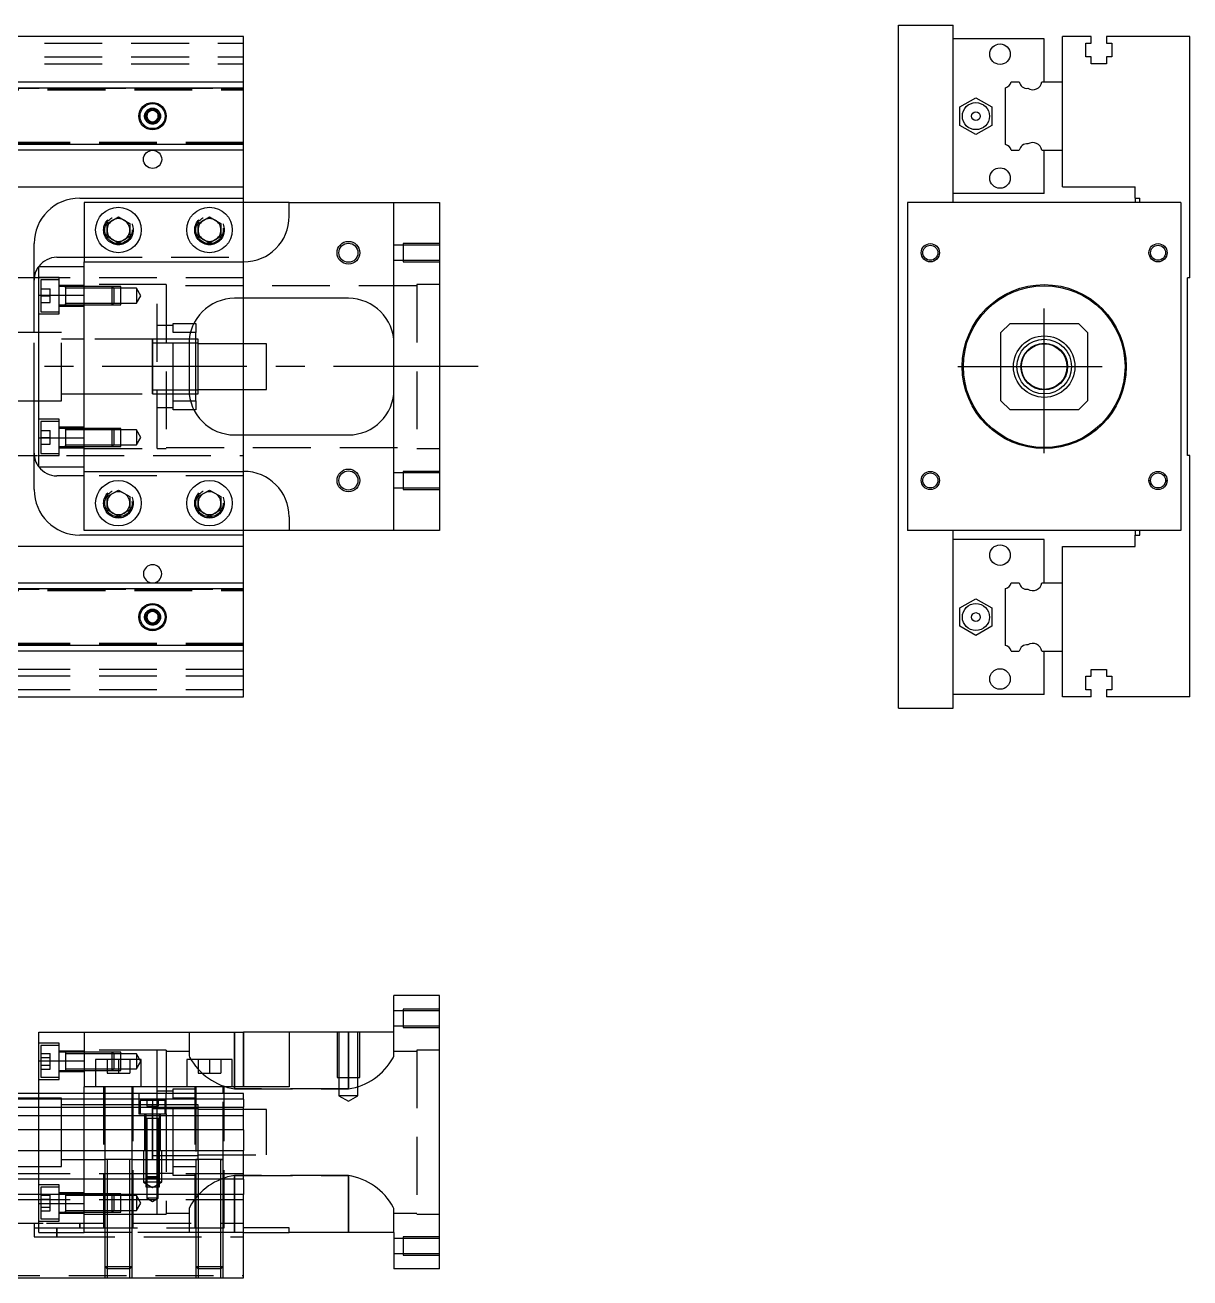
# Model space of a CAD drawing. Extents: x -10 to 728, y -253 to 77.
# Drawn here: x 472 to 727.8, y -200.1 to 75 of the extents above; entities that cross this region are included whole.
import ezdxf

# ---------------------------------------------------------------- set-up
doc = ezdxf.new("R2010")
doc.units = 0
doc.linetypes.add('CENTER', pattern=[50.8, 31.75, -6.35, 6.35, -6.35])
doc.linetypes.add('DASHED', pattern=[19.05, 12.7, -6.35])
doc.layers.get('0').update_dxf_attribs({"linetype": 'CONTINUOUS'})
doc.layers.add('CENTER', color=1, linetype='CENTER')

msp = doc.modelspace()

# ---------------------------------------------------------------- linework, layer by layer
at = {"color": 7, "linetype": 'CONTINUOUS'}
for p, q in [((663.78, -75), (663.78, 75)), ((663.78, 75), (675.78, 75)), ((675.78, 36), (675.78, 75)), ((520, 72.5), (310, 72.5)), ((520, 62.5), (520, 72.5)), ((695.78, 72), (675.78, 72)), ((695.78, 62.5), (695.78, 72)), ((695.78, 62.5), (695.78, 72)), ((706.08, 72.5), (699.78, 72.5)), ((699.78, 62.5), (699.78, 72.5)), ((706.08, 71), (706.08, 72.5)), ((709.48, 72.5), (709.48, 71)), ((727.78, 72.5), (709.48, 72.5)), ((727.78, 19.5), (727.78, 72.5)), ((704.93, 71), (706.08, 71)), ((704.93, 68), (704.93, 71)), ((709.48, 71), (710.63, 71)), ((710.63, 71), (710.63, 68)), ((706.08, 68), (704.93, 68)), ((706.08, 66.5), (706.08, 68)), ((709.48, 66.5), (706.08, 66.5)), ((709.48, 68), (709.48, 66.5)), ((710.63, 68), (709.48, 68)), ((310, 62.5), (520, 62.5)), ((310, 61.247728), (520, 61.247728)), ((520, 61.247728), (520, 62.5)), ((520, 48.752272), (520, 61.247728)), ((687.28, 48.752272), (687.28, 61.247728)), ((688.532272, 62.5), (690.30668, 62.5)), ((695.257372, 62.5), (699.78, 62.5)), ((699.78, 47.5), (699.78, 62.5)), ((699.78, 47.5), (699.78, 62.5)), ((677.279999, 57.020726), (680.78, 59.041452)), ((680.78, 59.041452), (684.279999, 57.020726)), ((498.75, 55.721688), (500, 56.443376)), ((498.75, 54.278312), (498.75, 55.721688)), ((500, 56.443376), (501.25, 55.721688)), ((501.25, 55.721688), (501.25, 54.278312)), ((677.28, 52.979274), (677.279999, 57.020726)), ((684.279999, 57.020726), (684.279999, 52.979274)), ((500, 53.556624), (498.75, 54.278312)), ((501.25, 54.278312), (500, 53.556624)), ((680.78, 50.958548), (677.28, 52.979274)), ((684.279999, 52.979274), (680.78, 50.958548)), ((520, 48.752272), (310, 48.752272)), ((520, 47.5), (310, 47.5)), ((520, 47.5), (520, 48.752272)), ((520, 39.5), (520, 47.5)), ((688.532272, 47.5), (690.30668, 47.5)), ((695.257372, 47.5), (699.78, 47.5)), ((695.78, 38), (695.78, 47.5)), ((695.78, 38), (695.78, 47.5)), ((699.78, 39.5), (699.78, 47.5)), ((446.708204, 39.5), (520, 39.5)), ((520, 37), (520, 39.5)), ((699.78, 39.5), (715.78, 39.5)), ((715.78, 37), (715.78, 39.5)), ((484, 37), (520, 37)), ((485, 36), (485, 23)), ((530, 36), (485, 36)), ((520, 36), (520, 37)), ((530, 33), (530, 36)), ((530, 36), (553, 36)), ((553, -36), (553, 36)), ((553, 36), (563, 36)), ((563, 36), (563, -36)), ((665.78, 36), (665.78, -36)), ((725.78, 36), (665.78, 36)), ((695.78, 38), (675.78, 38)), ((715.78, 37), (716.78, 37)), ((715.78, 37), (715.78, 36)), ((716.78, 36), (716.78, 37)), ((725.78, 36), (725.78, -36)), ((490, 31.443376), (492.5, 32.886752)), ((490, 28.556624), (490, 31.443376)), ((492.5, 32.886752), (495, 31.443376)), ((495, 31.443376), (495, 28.556624)), ((510, 31.443376), (512.5, 32.886752)), ((510, 28.556624), (510, 31.443376)), ((512.5, 32.886752), (515, 31.443376)), ((515, 31.443376), (515, 28.556624)), ((492.5, 27.113248), (490, 28.556624)), ((495, 28.556624), (492.5, 27.113248)), ((512.5, 27.113248), (510, 28.556624)), ((515, 28.556624), (512.5, 27.113248)), ((474, 7.5), (474, 27)), ((479, 24), (485, 24)), ((485, 15.652476), (485, 23)), ((485, 23), (520, 23)), ((475, 22), (485, 22)), ((475, 15.652476), (475, 22)), ((727.78, 19.5), (727.28, 19.5)), ((727.28, -19.5), (727.28, 19.5)), ((475, 15.652476), (485, 15.652476)), ((475, -15.652476), (475, 15.652476)), ((485, -15.652476), (485, 15.652476)), ((485, -15.652476), (485, 15.652476)), ((543, 15), (518, 15)), ((520, 5), (520, 15)), ((509.069714, 9.5), (509.5, 9.5)), ((509.5, 9.5), (509.5, 7.5)), ((688.28, 9.5), (686.28, 7.5)), ((688.28, 9.5), (703.28, 9.5)), ((705.28, 7.5), (703.28, 9.5)), ((475, 7.5), (470, 7.5)), ((509.5, 7.5), (508.317542, 7.5)), ((509.5, -7.5), (509.5, 7.5)), ((510, 6), (509.5, 6)), ((510, -6), (510, 6)), ((686.28, -7.5), (686.28, 7.5)), ((705.28, 7.5), (705.28, -7.5)), ((508, 5), (508, -5)), ((509.5, 5.125), (508.000782, 5.125)), ((510, 5.125), (509.5, 5.125)), ((525, 5), (510, 5)), ((525, -5), (525, 5)), ((508.000782, -5.125), (509.5, -5.125)), ((509.5, -5.125), (510, -5.125)), ((510, -5), (525, -5)), ((520, -15), (520, -5)), ((470, -7.5), (475, -7.5)), ((474, -27), (474, -7.5)), ((508.317542, -7.5), (509.5, -7.5)), ((509.5, -6), (510, -6)), ((509.5, -7.5), (509.5, -9.5)), ((686.28, -7.5), (688.28, -9.5)), ((703.28, -9.5), (705.28, -7.5)), ((509.5, -9.5), (509.069714, -9.5)), ((703.28, -9.5), (688.28, -9.5)), ((475, -15.652476), (485, -15.652476)), ((475, -22), (475, -15.652476)), ((485, -23), (485, -15.652476)), ((518, -15), (543, -15)), ((475, -22), (485, -22)), ((727.78, -19.5), (727.28, -19.5)), ((727.78, -72.5), (727.78, -19.5)), ((485, -24), (479, -24)), ((485, -23), (520, -23)), ((485, -36), (485, -23)), ((490, -28.556624), (492.5, -27.113248)), ((492.5, -27.113248), (495, -28.556624)), ((510, -28.556624), (512.5, -27.113248)), ((512.5, -27.113248), (515, -28.556624)), ((718.78, -25), (719.13, -25)), ((722.43, -25), (722.78, -25)), ((490, -31.443376), (490, -28.556624)), ((495, -28.556624), (495, -31.443376)), ((510, -31.443376), (510, -28.556624)), ((515, -28.556624), (515, -31.443376)), ((492.5, -32.886752), (490, -31.443376)), ((495, -31.443376), (492.5, -32.886752)), ((512.5, -32.886752), (510, -31.443376)), ((515, -31.443376), (512.5, -32.886752)), ((530, -33), (530, -36)), ((520, -37), (484, -37)), ((530, -36), (485, -36)), ((520, -37), (520, -36)), ((520, -39.5), (520, -37)), ((553, -36), (530, -36)), ((563, -36), (553, -36)), ((725.78, -36), (665.78, -36)), ((675.78, -75), (675.78, -36)), ((695.78, -38), (675.78, -38)), ((695.78, -47.5), (695.78, -38)), ((715.78, -36), (715.78, -37)), ((715.78, -37), (716.78, -37)), ((715.78, -39.5), (715.78, -37)), ((716.78, -37), (716.78, -36)), ((520, -39.5), (446.708204, -39.5)), ((520, -47.5), (520, -39.5)), ((699.78, -39.5), (715.78, -39.5)), ((699.78, -47.5), (699.78, -39.5)), ((310, -47.5), (520, -47.5)), ((310, -48.752272), (520, -48.752272)), ((520, -48.752272), (520, -47.5)), ((520, -61.247728), (520, -48.752272)), ((687.28, -61.247728), (687.28, -48.752272)), ((688.532272, -47.5), (690.30668, -47.5)), ((695.257372, -47.5), (699.78, -47.5)), ((699.78, -62.5), (699.78, -47.5)), ((699.78, -62.5), (699.78, -47.5)), ((677.279999, -52.979274), (680.78, -50.958548)), ((680.78, -50.958548), (684.279999, -52.979274)), ((498.75, -54.278312), (500, -53.556624)), ((498.75, -55.721688), (498.75, -54.278312)), ((500, -53.556624), (501.25, -54.278312)), ((501.25, -54.278312), (501.25, -55.721688)), ((677.28, -57.020726), (677.279999, -52.979274)), ((684.279999, -52.979274), (684.279999, -57.020726)), ((500, -56.443376), (498.75, -55.721688)), ((501.25, -55.721688), (500, -56.443376)), ((680.78, -59.041452), (677.28, -57.020726)), ((684.279999, -57.020726), (680.78, -59.041452)), ((520, -61.247728), (310, -61.247728)), ((520, -62.5), (310, -62.5)), ((520, -62.5), (520, -61.247728)), ((520, -72.5), (520, -62.5)), ((688.532272, -62.5), (690.30668, -62.5)), ((695.257372, -62.5), (699.78, -62.5)), ((695.78, -72), (695.78, -62.5)), ((699.78, -72.5), (699.78, -62.5)), ((704.93, -68), (706.08, -68)), ((704.93, -71), (704.93, -68)), ((706.08, -66.5), (709.48, -66.5)), ((706.08, -68), (706.08, -66.5)), ((709.48, -66.5), (709.48, -68)), ((709.48, -68), (710.63, -68)), ((710.63, -68), (710.63, -71)), ((706.08, -71), (704.93, -71)), ((706.08, -72.5), (706.08, -71)), ((710.63, -71), (709.48, -71)), ((709.48, -71), (709.48, -72.5)), ((310, -72.5), (520, -72.5)), ((695.78, -72), (675.78, -72)), ((706.08, -72.5), (699.78, -72.5)), ((727.78, -72.5), (709.48, -72.5)), ((663.78, -75), (675.78, -75)), ((553, -146.12), (553, -138.12)), ((563, -138.12), (553, -138.12)), ((563, -198.12), (563, -138.12)), ((475, -152.467524), (475, -146.12)), ((475, -146.12), (485, -146.12)), ((485, -146.12), (485, -158.12)), ((485, -146.12), (520, -146.12)), ((520, -158.12), (520, -146.12)), ((530, -146.12), (520, -146.12)), ((530, -146.12), (530, -158.12)), ((553, -146.12), (530, -146.12)), ((475, -152.467524), (485, -152.467524)), ((475, -159.62), (475, -152.467524)), ((497.5, -152.12), (487.5, -152.12)), ((487.5, -152.12), (487.5, -158.12)), ((497.5, -158.12), (497.5, -152.12)), ((517.5, -152.12), (507.5, -152.12)), ((507.5, -152.12), (507.5, -158.12)), ((517.5, -158.12), (517.5, -152.12)), ((485, -159.62), (485, -158.12)), ((530, -158.12), (485, -158.12)), ((520, -159.62), (305.5, -159.62)), ((520, -160.872272), (305.5, -160.872272)), ((500, -168.12), (500, -162.119994)), ((500, -174.120006), (500, -162.119994)), ((520, -160.872272), (520, -159.62)), ((520, -160.872272), (520, -162.64668)), ((305.5, -162.64668), (520, -162.64668)), ((520, -164.543076), (305.5, -164.543076)), ((500, -162.995), (500, -164.12)), ((501, -162.995), (500, -162.995)), ((502.75, -162.995), (501, -162.995)), ((504.5, -162.995), (502.75, -162.995)), ((509.5, -162.995), (504.5, -162.995)), ((510, -162.995), (509.5, -162.995)), ((520, -164.543076), (520, -162.64668)), ((520, -167.597372), (520, -164.543076)), ((520, -167.597372), (305.5, -167.597372)), ((520, -167.597372), (520, -172.12)), ((0, -172.12), (520, -172.12)), ((500, -173.245), (510, -173.245)), ((520, -178.42), (520, -172.12)), ((520, -178.42), (0, -178.42)), ((520, -178.42), (520, -181.82)), ((520, -181.82), (0, -181.82)), ((520, -200.12), (520, -181.82)), ((530, -189.12), (520, -189.12)), ((530, -190.12), (530, -189.12)), ((520, -190.12), (530, -190.12)), ((553, -190.12), (530, -190.12)), ((553, -190.12), (553, -198.12)), ((0, -200.12), (520, -200.12)), ((563, -198.12), (553, -198.12))]:
    msp.add_line(p, q, dxfattribs=at)
at = {"color": 3, "linetype": 'DASHED'}
for p, q in [((0, 71), (520, 71)), ((0, 68), (520, 68)), ((0, 66.5), (520, 66.5)), ((305.5, 61.1), (520, 61.1)), ((305.5, 60.8), (520, 60.8)), ((310, 61.1147), (520, 61.1147)), ((501.477374, 55.25955), (501.5, 55)), ((520, 49.2), (305.5, 49.2)), ((520, 48.9), (305.5, 48.9)), ((520, 48.8853), (310, 48.8853)), ((520, 24), (520, 36)), ((489.5, 30), (489.520026, 30.346056)), ((515.477798, 30.364306), (515.5, 30)), ((555, 26.65), (553, 26.65)), ((555, 26.999994), (555, 23.000006)), ((563, 26.999994), (555, 26.999994)), ((563, 26.65), (555, 26.65)), ((485, 24), (520, 24)), ((520, 23), (520, 24)), ((520, 15), (520, 23)), ((553, 23.35), (555, 23.35)), ((555, 23.35), (563, 23.35)), ((555, 23.000006), (563, 23.000006)), ((520, 19.5), (61.969694, 19.5)), ((479.5, 19.55635), (475, 19.55635)), ((479.5, 11.55635), (479.5, 19.55635)), ((485, 15.652476), (485, 22)), ((475.5, 19.05635), (475.5, 12.05635)), ((479.5, 19.05635), (475.5, 19.05635)), ((475.5, 17.05635), (477.5, 17.05635)), ((477.5, 15.55635), (477.5, 17.05635)), ((485, 17.80635), (479.5, 17.80635)), ((480.9, 17.55635), (479.5, 17.55635)), ((480.9, 17.55635), (480.895, 17.55635)), ((480.9, 17.556354), (480.9, 13.556344)), ((480.9, 17.556354), (480.9, 13.556344)), ((480.9, 17.55635), (480.9, 17.339888)), ((480.9, 17.33964), (480.9, 17.55635)), ((480.905, 17.55635), (480.9, 17.55635)), ((485, 17.55635), (480.9, 17.55635)), ((480.9, 17.339888), (480.9, 13.77281)), ((485, 17.20635), (480.9, 17.20635)), ((501, 18), (485, 18)), ((491.15, 17.55635), (485, 17.55635)), ((491.150006, 17.556344), (485, 17.556344)), ((491.5, 17.20635), (485, 17.20635)), ((491.15, 13.55635), (491.15, 17.55635)), ((491.5, 17.20635), (491.15, 17.55635)), ((493, 17.556344), (491.150006, 17.556344)), ((491.5, 17.20635), (491.5, 13.90635)), ((493, 17.20635), (491.5, 17.20635)), ((493, 13.556354), (493, 17.556344)), ((496.5, 17.20635), (493, 17.20635)), ((496.5, 17.20635), (496.5, 13.90635)), ((497.452628, 15.55635), (496.5, 17.20635)), ((501, -18), (501, 18)), ((503, 18), (501, 18)), ((503, 18), (503, -18)), ((558, 17.75), (503, 17.75)), ((558, 18), (558, -18)), ((563, 18), (558, 18)), ((475.5, 15.55635), (477.5, 15.55635)), ((475.5, 14.05635), (477.5, 14.05635)), ((477.5, 14.05635), (477.5, 15.55635)), ((480.9, 13.90635), (485, 13.90635)), ((480.9, 13.55635), (480.9, 13.773016)), ((480.9, 13.77281), (480.9, 13.55635)), ((485, 13.90635), (491.5, 13.90635)), ((491.15, 13.55635), (491.5, 13.90635)), ((491.5, 13.90635), (493, 13.90635)), ((493, 13.90635), (496.5, 13.90635)), ((496.5, 13.90635), (497.452628, 15.55635)), ((475, 11.55635), (479.5, 11.55635)), ((475.5, 12.05635), (479.5, 12.05635)), ((479.5, 13.55635), (480.9, 13.55635)), ((479.5, 13.30635), (485, 13.30635)), ((480.895, 13.55635), (480.9, 13.55635)), ((480.9, 13.55635), (480.905, 13.55635)), ((480.9, 13.55635), (485, 13.55635)), ((485, 13.556354), (491.150006, 13.556354)), ((485, 13.55635), (491.15, 13.55635)), ((491.150006, 13.556354), (493, 13.556354)), ((504.5, 9), (501, 9)), ((504.5, 9.5), (509.069714, 9.5)), ((504.5, 7.5), (504.5, 9.5)), ((474, -7.5), (474, 7.5)), ((480, 7.5), (475, 7.5)), ((480, -7.5), (480, 7.5)), ((485, 6), (480, 6)), ((500.005, 6), (485, 6)), ((508.050126, 6), (499.995, 6)), ((500, -6.000006), (500, 6.000006)), ((500, 5.325034), (500, 6)), ((500, 6), (500, -5.999164)), ((508.317542, 7.5), (504.5, 7.5)), ((504.5, -7.5), (504.5, 7.5)), ((509.5, 6), (508.050126, 6)), ((508.000782, 5.125), (500, 5.125)), ((520, -5), (520, 5)), ((500, -5.125), (508.000782, -5.125)), ((500, -6), (500, -5.325218)), ((475, -7.5), (480, -7.5)), ((480, -6), (485, -6)), ((485, -6), (500.005, -6)), ((499.995, -6), (508.050126, -6)), ((500, -5.999164), (500, -6)), ((504.5, -7.5), (508.317542, -7.5)), ((504.5, -9.5), (504.5, -7.5)), ((508.050126, -6), (509.5, -6)), ((501, -9), (504.5, -9)), ((509.069714, -9.5), (504.5, -9.5)), ((479.5, -11.55635), (475, -11.55635)), ((475.5, -12.05635), (475.5, -19.05635)), ((479.5, -12.05635), (475.5, -12.05635)), ((479.5, -19.55635), (479.5, -11.55635)), ((485, -13.30635), (479.5, -13.30635)), ((480.9, -13.55635), (479.5, -13.55635)), ((480.9, -13.55635), (480.895, -13.55635)), ((480.9, -13.556344), (480.9, -17.556354)), ((480.9, -13.556344), (480.9, -17.556354)), ((480.9, -13.556344), (480.9, -17.556354)), ((480.9, -13.55635), (480.9, -13.77281)), ((480.9, -13.773058), (480.9, -13.55635)), ((480.905, -13.55635), (480.9, -13.55635)), ((485, -13.55635), (480.9, -13.55635)), ((491.15, -13.55635), (485, -13.55635)), ((491.15, -13.556352), (485, -13.556354)), ((491.15, -17.55635), (491.15, -13.55635)), ((491.5, -13.90635), (491.15, -13.55635)), ((493, -13.556354), (491.15, -13.556352)), ((493, -17.556344), (493, -13.556354)), ((475.5, -14.05635), (477.5, -14.05635)), ((475.5, -15.55635), (477.5, -15.55635)), ((477.5, -15.55635), (477.5, -14.05635)), ((477.5, -17.05635), (477.5, -15.55635)), ((480.9, -13.77281), (480.9, -17.339888)), ((485, -13.90635), (480.9, -13.90635)), ((491.5, -13.90635), (485, -13.90635)), ((485, -22), (485, -15.652476)), ((491.5, -13.90635), (491.5, -17.20635)), ((493, -13.90635), (491.5, -13.90635)), ((496.5, -13.90635), (493, -13.90635)), ((496.5, -13.90635), (496.5, -17.20635)), ((497.452628, -15.55635), (496.5, -13.90635)), ((496.5, -17.20635), (497.452628, -15.55635)), ((520, -23), (520, -15)), ((475.5, -17.05635), (477.5, -17.05635)), ((475.5, -19.05635), (479.5, -19.05635)), ((479.5, -17.55635), (480.9, -17.55635)), ((479.5, -17.80635), (485, -17.80635)), ((480.895, -17.55635), (480.9, -17.55635)), ((480.9, -17.20635), (485, -17.20635)), ((480.9, -17.55635), (480.9, -17.339682)), ((480.9, -17.339888), (480.9, -17.55635)), ((480.9, -17.55635), (480.905, -17.55635)), ((480.9, -17.55635), (485, -17.55635)), ((485, -17.20635), (491.5, -17.20635)), ((485, -17.556344), (491.15, -17.556346)), ((485, -17.55635), (491.15, -17.55635)), ((485, -18), (501, -18)), ((491.15, -17.55635), (491.5, -17.20635)), ((491.15, -17.556346), (493, -17.556344)), ((491.5, -17.20635), (493, -17.20635)), ((493, -17.20635), (496.5, -17.20635)), ((501, -18), (503, -18)), ((503, -17.75), (558, -17.75)), ((558, -18), (563, -18)), ((61.969694, -19.5), (520, -19.5)), ((475, -19.55635), (479.5, -19.55635)), ((520, -24), (485, -24)), ((520, -24), (520, -23)), ((520, -36), (520, -24)), ((555, -23.35), (553, -23.35)), ((555, -23.000006), (555, -26.999994)), ((563, -23.000006), (555, -23.000006)), ((563, -23.35), (555, -23.35)), ((553, -26.65), (555, -26.65)), ((555, -26.65), (563, -26.65)), ((555, -26.999994), (563, -26.999994)), ((495.477798, -29.635694), (495.5, -30)), ((509.5, -30), (509.520026, -29.653944)), ((305.5, -48.9), (520, -48.9)), ((305.5, -49.2), (520, -49.2)), ((310, -48.8853), (520, -48.8853)), ((501.477374, -54.74045), (501.5, -55)), ((520, -60.8), (305.5, -60.8)), ((520, -61.1), (305.5, -61.1)), ((520, -61.1147), (310, -61.1147)), ((520, -66.5), (0, -66.5)), ((520, -68), (0, -68)), ((520, -71), (0, -71)), ((555, -141.47), (553, -141.47)), ((555, -141.120006), (555, -145.119994)), ((563, -141.120006), (555, -141.120006)), ((563, -141.47), (555, -141.47)), ((553, -144.77), (555, -144.77)), ((555, -144.77), (563, -144.77)), ((555, -145.119994), (563, -145.119994)), ((479.5, -148.56365), (475, -148.56365)), ((479.5, -156.56365), (479.5, -148.56365)), ((508, -146.12), (508, -151.088778)), ((518, -158.629874), (518, -146.12)), ((518, -146.12), (518, -158.12)), ((520, -146.12), (520, -158.12)), ((540.500006, -146.12), (540.500006, -156.12)), ((540.9, -146.12), (540.9, -156.12)), ((543, -146.12), (543, -158.629874)), ((543, -158.629874), (543, -146.12)), ((545.1, -156.12), (545.1, -146.12)), ((545.499994, -156.12), (545.499994, -146.12)), ((553, -151.088778), (553, -146.12)), ((475.5, -149.06365), (475.5, -152.56365)), ((479.5, -149.06365), (475.5, -149.06365)), ((475.5, -150.8316), (477.5, -150.8316)), ((477.5, -151.697626), (477.5, -150.8316)), ((485, -150.31365), (479.5, -150.31365)), ((480.9, -150.56365), (479.5, -150.56365)), ((480.9, -150.56365), (480.895, -150.56365)), ((480.9, -150.563646), (480.9, -151.14866)), ((480.9, -150.563646), (480.9, -154.563656)), ((480.9, -150.56365), (480.9, -150.780318)), ((480.905, -150.56365), (480.9, -150.56365)), ((485, -150.56365), (480.9, -150.56365)), ((480.9, -150.780318), (480.9, -151.148664)), ((485, -150.91365), (480.9, -150.91365)), ((480.9, -151.14866), (480.9, -152.423604)), ((480.9, -151.148664), (480.9, -152.56365)), ((501, -150.12), (485, -150.12)), ((491.15, -150.56365), (485, -150.56365)), ((491.15, -150.563654), (485, -150.563656)), ((491.5, -150.91365), (485, -150.91365)), ((491.15, -152.12), (491.15, -150.56365)), ((491.5, -150.91365), (491.15, -150.56365)), ((493, -150.563656), (491.15, -150.563654)), ((491.5, -150.91365), (491.5, -152.12)), ((493, -150.91365), (491.5, -150.91365)), ((493, -152.12), (493, -150.563656)), ((496.5, -150.91365), (493, -150.91365)), ((496.5, -150.91365), (496.5, -154.21365)), ((497.452628, -152.56365), (496.5, -150.91365)), ((501, -158.12), (501, -150.12)), ((503, -150.12), (501, -150.12)), ((503, -150.12), (503, -159.62)), ((508, -150.37), (503, -150.37)), ((508, -151.088778), (508.034792, -151.3557)), ((552.954746, -151.39671), (553, -151.088778)), ((558, -150.37), (553, -150.37)), ((558, -150.12), (558, -186.12)), ((563, -150.12), (558, -150.12)), ((475.5, -151.697626), (477.5, -151.697626)), ((475.5, -152.56365), (475.5, -156.06365)), ((475.5, -153.429676), (477.5, -153.429676)), ((477.5, -153.429676), (477.5, -151.697626)), ((477.5, -154.295702), (477.5, -153.429676)), ((480.9, -152.423604), (480.9, -152.703698)), ((480.9, -152.56365), (480.9, -154.563656)), ((480.9, -152.56365), (480.9, -153.97871)), ((480.9, -152.703698), (480.9, -153.978714)), ((480.9, -153.97871), (480.9, -154.346942)), ((480.9, -153.978714), (480.9, -154.563656)), ((490, -152.12), (490, -155.12)), ((491.15, -152.56365), (491.15, -152.12)), ((491.15, -154.56365), (491.15, -152.56365)), ((491.5, -152.12), (491.5, -152.56365)), ((491.5, -152.56365), (491.5, -154.21365)), ((492.5, -152.12), (492.5, -155.12)), ((493, -154.563646), (493, -152.12)), ((495, -152.12), (495, -155.12)), ((496.5, -154.21365), (497.452628, -152.56365)), ((508.034792, -151.3557), (508.13642, -151.661226)), ((510, -152.12), (510, -155.12)), ((512.5, -152.12), (512.5, -155.12)), ((515, -152.12), (515, -155.12)), ((552.823178, -151.754328), (552.954746, -151.39671)), ((475, -156.56365), (479.5, -156.56365)), ((475.5, -154.295702), (477.5, -154.295702)), ((475.5, -156.06365), (479.5, -156.06365)), ((479.5, -154.56365), (480.9, -154.56365)), ((479.5, -154.81365), (485, -154.81365)), ((480.895, -154.56365), (480.9, -154.56365)), ((480.9, -154.21365), (485, -154.21365)), ((480.9, -154.346942), (480.9, -154.56365)), ((480.9, -154.56365), (480.905, -154.56365)), ((480.9, -154.56365), (485, -154.56365)), ((485, -154.21365), (487.5, -154.21365)), ((485, -154.563646), (487.5, -154.563646)), ((485, -154.56365), (487.5, -154.56365)), ((487.5, -154.21365), (491.5, -154.21365)), ((487.5, -154.563646), (491.15, -154.563648)), ((487.5, -154.56365), (491.15, -154.56365)), ((490, -155.12), (492.5, -155.12)), ((491.15, -154.56365), (491.5, -154.21365)), ((491.15, -154.563648), (493, -154.563646)), ((491.5, -154.21365), (493, -154.21365)), ((492.5, -155.12), (495, -155.12)), ((493, -154.21365), (496.5, -154.21365)), ((510, -155.12), (512.5, -155.12)), ((512.5, -155.12), (515, -155.12)), ((540.500006, -156.12), (545.499994, -156.12)), ((540.9, -156.12), (540.9, -160.12)), ((545.1, -160.12), (545.1, -156.12)), ((489.25, -158.12), (489.25, -189.12)), ((489.5, -158.12), (489.5, -159.62)), ((495.5, -159.62), (495.5, -158.12)), ((495.75, -189.12), (495.75, -158.12)), ((501, -159.62), (501, -158.12)), ((504.5, -159.12), (501, -159.12)), ((504.5, -158.62), (509.5, -158.62)), ((504.5, -159.62), (504.5, -158.62)), ((509.25, -158.12), (509.25, -189.12)), ((509.5, -158.12), (509.5, -159.62)), ((515.5, -159.62), (515.5, -158.12)), ((515.75, -189.12), (515.75, -158.12)), ((518, -158.12), (518, -158.629874)), ((518, -158.629874), (543, -158.629874)), ((543, -158.629874), (518, -158.629874)), ((475, -160.62), (469.995, -160.62)), ((475, -172.12), (475, -159.62)), ((480, -160.62), (475, -160.62)), ((480, -168.12), (480, -160.62)), ((485, -162.12), (480, -162.12)), ((485, -172.12), (485, -159.62)), ((489.5, -162.12), (485, -162.12)), ((489.5, -159.62), (489.5, -172.12)), ((495.5, -162.12), (489.5, -162.12)), ((495.5, -172.12), (495.5, -159.62)), ((497.25, -162.12), (495.5, -162.12)), ((497, -159.62), (497, -164.12)), ((502.75, -161.12), (497.25, -161.12)), ((497.25, -161.12), (497.25, -164.12)), ((500.005, -162.12), (497.25, -162.12)), ((498.75, -161.12), (498.75, -162.42)), ((501, -162.12), (499.995, -162.12)), ((500, -161.12), (500, -162.42)), ((500, -162.12), (500, -164.119258)), ((500, -162.794966), (500, -162.12)), ((501, -161.12), (501, -159.62)), ((501, -164.12), (501, -161.12)), ((502.75, -162.12), (501, -162.12)), ((501.25, -161.12), (501.25, -162.42)), ((502.75, -164.12), (502.75, -161.12)), ((504.5, -162.12), (502.75, -162.12)), ((503, -164.12), (503, -159.62)), ((504.5, -160.62), (504.5, -159.62)), ((509.5, -160.62), (504.5, -160.62)), ((504.5, -175.62), (504.5, -160.62)), ((509.5, -162.12), (504.5, -162.12)), ((509.5, -159.62), (509.5, -174.125)), ((510, -162.12), (509.5, -162.12)), ((510, -168.12), (510, -162.12)), ((515.5, -174.125), (515.5, -159.62)), ((545.1, -160.12), (540.9, -160.12)), ((540.9, -160.12), (543, -161.332436)), ((543, -161.332436), (545.1, -160.12)), ((497, -164.12), (503, -164.12)), ((498.25, -164.12), (498.25, -172.12)), ((498.5, -164.12), (498.5, -165.12)), ((498.75, -162.42), (500, -162.42)), ((500, -162.42), (501.25, -162.42)), ((500, -164.119258), (500, -165.119914)), ((500, -164.12), (500, -165.119788)), ((501, -165.119304), (501, -164.12)), ((501.5, -165.12), (501.5, -164.12)), ((501.75, -172.12), (501.75, -164.12)), ((503, -164.12), (503, -186.12)), ((515.5, -163.12), (510, -163.12)), ((520, -163.12), (515.5, -163.12)), ((525, -163.12), (520, -163.12)), ((525, -168.12), (525, -163.12)), ((500, -165.12), (498.499994, -165.12)), ((501.500006, -165.12), (498.499994, -165.12)), ((498.5, -165.115), (498.5, -165.12)), ((498.624678, -165.12), (498.5, -165.12)), ((498.5, -165.12), (498.5, -165.125)), ((498.5, -165.12), (498.5, -172.12)), ((499.998804, -165.12), (498.624678, -165.12)), ((498.75, -165.12), (498.75, -172.12)), ((501.37533, -165.12), (499.998804, -165.12)), ((500, -165.119788), (500, -173.245)), ((500, -165.119914), (500, -167.919974)), ((501.500006, -165.12), (500, -165.12)), ((501, -168.12), (501, -165.119304)), ((501.25, -172.12), (501.25, -165.12)), ((501.5, -165.12), (501.37533, -165.12)), ((501.5, -165.12), (501.5, -165.115)), ((501.5, -165.125), (501.5, -165.12)), ((501.5, -172.12), (501.5, -165.12)), ((480, -172.12), (480, -168.12)), ((500, -167.919974), (500, -174.119164)), ((501, -180.12), (501, -168.12)), ((510, -174.12), (510, -168.12)), ((525, -173.12), (525, -168.12)), ((475, -178.42), (475, -172.12)), ((480, -175.62), (480, -172.12)), ((485, -178.42), (485, -172.12)), ((489.5, -172.12), (489.5, -174.12)), ((495.5, -174.12), (495.5, -172.12)), ((498, -172.12), (498, -179.12)), ((498.5, -172.12), (498.5, -177.87)), ((498.500006, -172.12), (498.500006, -177.870006)), ((498.75, -172.12), (498.75, -178.12)), ((500, -174.120006), (500, -173.245)), ((501.25, -178.12), (501.25, -172.12)), ((501.499994, -177.870006), (501.499994, -172.12)), ((501.5, -177.87), (501.5, -172.12)), ((502, -179.12), (502, -172.12)), ((510, -173.12), (525, -173.12)), ((470, -175.62), (475, -175.62)), ((475, -175.62), (480, -175.62)), ((480, -174.12), (485, -174.12)), ((485, -174.12), (489.39999, -174.12)), ((489.39999, -174.12), (489.5, -174.12)), ((495.500006, -174.12), (489.499994, -174.12)), ((495.500006, -174.12), (489.499994, -174.12)), ((489.5, -174.115), (489.5, -174.12)), ((489.849602, -174.12), (489.5, -174.12)), ((489.5, -174.12), (489.5, -178.42)), ((489.5, -174.12), (489.5, -174.125)), ((495.15035, -174.12), (489.849602, -174.12)), ((490, -174.12), (490, -178.42)), ((495, -178.42), (495, -174.12)), ((495.5, -174.12), (495.15035, -174.12)), ((495.5, -174.12), (495.5, -174.115)), ((495.5, -178.42), (495.5, -174.12)), ((495.5, -174.125), (495.5, -174.12)), ((495.5, -174.12), (495.60001, -174.12)), ((495.60001, -174.12), (500.005, -174.12)), ((499.995, -174.12), (509.39999, -174.12)), ((500, -174.119164), (500, -174.12)), ((500.005, -174.12), (509.5, -174.12)), ((504.5, -175.62), (509.5, -175.62)), ((504.5, -177.62), (504.5, -175.62)), ((509.39999, -174.12), (509.5, -174.12)), ((515.500006, -174.12), (509.499994, -174.12)), ((509.5, -174.115), (509.5, -181.82)), ((509.5, -174.12), (509.84965, -174.12)), ((509.849602, -174.12), (509.5, -174.12)), ((515.15035, -174.12), (509.849602, -174.12)), ((510, -174.12), (510, -181.82)), ((515, -181.82), (515, -174.12)), ((515.150204, -174.12), (515.5, -174.12)), ((515.5, -174.12), (515.15035, -174.12)), ((515.5, -181.82), (515.5, -174.115)), ((520, -177.27), (0, -177.27)), ((475, -181.82), (475, -178.42)), ((485, -181.82), (485, -178.42)), ((489.5, -178.42), (489.5, -181.82)), ((490, -178.42), (490, -181.82)), ((495, -181.82), (495, -178.42)), ((495.5, -181.82), (495.5, -178.42)), ((498.5, -177.87), (501.5, -177.87)), ((498.5, -177.87), (498.75, -178.12)), ((498.500006, -177.870006), (498.500006, -178.42)), ((498.500006, -178.42), (498.500006, -180.12)), ((501.25, -178.12), (498.75, -178.12)), ((498.75, -178.12), (498.75, -180.12)), ((501, -177.12), (504.5, -177.12)), ((501.25, -178.12), (501.5, -177.87)), ((501.25, -180.12), (501.25, -178.12)), ((501.499994, -178.42), (501.499994, -177.870006)), ((501.499994, -180.12), (501.499994, -178.42)), ((509.5, -177.62), (504.5, -177.62)), ((543, -177.610126), (518, -177.610126)), ((518, -177.610126), (543, -177.610126)), ((518, -190.12), (518, -177.610126)), ((518, -177.610126), (518, -181.82)), ((543, -177.610126), (543, -190.12)), ((543, -190.12), (543, -177.610126)), ((479.5, -179.67635), (475, -179.67635)), ((475.5, -180.17635), (475.5, -181.82)), ((479.5, -180.17635), (475.5, -180.17635)), ((479.5, -187.67635), (479.5, -179.67635)), ((485, -181.42635), (479.5, -181.42635)), ((502, -179.12), (498, -179.12)), ((498, -179.12), (500, -180.2747)), ((498.500006, -180.12), (501.499994, -180.12)), ((498.75, -180.12), (498.75, -182.62)), ((500, -180.2747), (502, -179.12)), ((501, -181.82), (501, -180.12)), ((501.25, -182.62), (501.25, -180.12)), ((520, -182.97), (0, -182.97)), ((475, -183.772476), (475, -181.82)), ((475, -188.12), (475, -183.772476)), ((475, -183.772476), (485, -183.772476)), ((475.5, -181.82), (475.5, -183.67635)), ((475.5, -181.944298), (477.5, -181.944298)), ((475.5, -182.810324), (477.5, -182.810324)), ((475.5, -183.67635), (475.5, -187.17635)), ((477.5, -182.810324), (477.5, -181.944298)), ((477.5, -184.542374), (477.5, -182.810324)), ((480.9, -181.67635), (479.5, -181.67635)), ((480.9, -181.67635), (480.895, -181.67635)), ((480.9, -181.676344), (480.9, -185.676354)), ((480.9, -181.676344), (480.9, -181.82)), ((480.9, -181.67635), (480.9, -181.819586)), ((480.905, -181.67635), (480.9, -181.67635)), ((485, -181.67635), (480.9, -181.67635)), ((480.9, -181.819586), (480.9, -181.893016)), ((480.9, -181.82), (480.9, -182.02635)), ((480.9, -181.893016), (480.9, -183.67635)), ((480.9, -182.02635), (480.9, -183.543304)), ((485, -182.02635), (480.9, -182.02635)), ((480.9, -183.543304), (480.9, -183.809394)), ((480.9, -183.67635), (480.9, -185.676354)), ((480.9, -183.67635), (480.9, -185.45964)), ((480.9, -183.809394), (480.9, -185.32635)), ((489.5, -181.67635), (485, -181.67635)), ((489.5, -181.676354), (485, -181.676354)), ((485, -189.12), (485, -181.82)), ((489.5, -182.02635), (485, -182.02635)), ((490, -181.67635), (489.5, -181.67635)), ((490, -181.676354), (489.5, -181.676354)), ((489.5, -181.82), (489.5, -189.12)), ((490, -182.02635), (489.5, -182.02635)), ((491.15, -181.67635), (490, -181.67635)), ((491.15, -181.676352), (490, -181.676354)), ((490, -181.82), (490, -189.12)), ((491.5, -182.02635), (490, -182.02635)), ((491.15, -181.82), (491.15, -181.67635)), ((491.29365, -181.82), (491.15, -181.67635)), ((493, -181.676354), (491.15, -181.676352)), ((491.15, -183.67635), (491.15, -181.82)), ((491.15, -185.67635), (491.15, -183.67635)), ((491.5, -182.02635), (491.29365, -181.82)), ((491.5, -182.02635), (491.5, -183.67635)), ((493, -182.02635), (491.5, -182.02635)), ((491.5, -183.67635), (491.5, -185.32635)), ((493, -181.82), (493, -181.676354)), ((493, -185.676344), (493, -181.82)), ((496.5, -182.02635), (493, -182.02635)), ((495, -189.12), (495, -181.82)), ((495.5, -189.12), (495.5, -181.82)), ((496.5, -182.02635), (496.5, -185.32635)), ((497.452628, -183.67635), (496.5, -182.02635)), ((496.5, -185.32635), (497.452628, -183.67635)), ((501.25, -182.62), (498.75, -182.62)), ((498.75, -182.62), (500, -183.341688)), ((500, -183.341688), (501.25, -182.62)), ((501, -186.12), (501, -181.82)), ((509.5, -181.82), (509.5, -189.12)), ((510, -181.82), (510, -189.12)), ((515, -189.12), (515, -181.82)), ((515.5, -189.12), (515.5, -181.82)), ((518, -181.82), (518, -189.12)), ((475.5, -184.542374), (477.5, -184.542374)), ((475.5, -185.4084), (477.5, -185.4084)), ((477.5, -185.4084), (477.5, -184.542374)), ((479.5, -185.67635), (480.905, -185.67635)), ((479.5, -185.92635), (485, -185.92635)), ((480.895, -185.67635), (485, -185.67635)), ((480.9, -185.32635), (480.9, -185.676354)), ((480.9, -185.32635), (485, -185.32635)), ((480.9, -185.45964), (480.9, -185.67635)), ((480.9, -185.45964), (480.9, -185.67635)), ((480.9, -185.67635), (480.9, -185.459682)), ((485, -185.32635), (489.5, -185.32635)), ((485, -185.676344), (489.5, -185.676344)), ((485, -185.67635), (489.5, -185.67635)), ((485, -186.12), (489.5, -186.12)), ((489.5, -185.32635), (490, -185.32635)), ((489.5, -185.676344), (490, -185.676344)), ((489.5, -185.67635), (490, -185.67635)), ((489.5, -186.12), (490, -186.12)), ((490, -185.32635), (491.5, -185.32635)), ((490, -185.676344), (491.15, -185.676346)), ((490, -185.67635), (491.15, -185.67635)), ((490, -186.12), (495, -186.12)), ((491.15, -185.67635), (491.5, -185.32635)), ((491.15, -185.676346), (493, -185.676344)), ((491.5, -185.32635), (493, -185.32635)), ((493, -185.32635), (496.5, -185.32635)), ((495, -186.12), (495.5, -186.12)), ((495.5, -186.12), (501, -186.12)), ((501, -186.12), (503, -186.12)), ((503, -185.87), (508, -185.87)), ((508.045254, -184.84329), (508, -185.151222)), ((508, -185.151222), (508, -190.12)), ((508.176822, -184.485672), (508.045254, -184.84329)), ((552.965208, -184.8843), (552.86358, -184.578774)), ((553, -185.151222), (552.965208, -184.8843)), ((553, -190.12), (553, -185.151222)), ((553, -185.87), (558, -185.87)), ((558, -186.12), (563, -186.12)), ((463.291796, -188.12), (476.708204, -188.12)), ((474, -188.12), (474, -189.12)), ((474, -189.12), (484, -189.12)), ((474, -189.12), (474, -191.12)), ((475, -187.67635), (479.5, -187.67635)), ((475, -190.12), (475, -188.12)), ((475.5, -187.17635), (479.5, -187.17635)), ((476.708204, -188.12), (520, -188.12)), ((479, -191.12), (479, -189.12)), ((479, -189.12), (479, -190.12)), ((484, -189.12), (484, -188.12)), ((484, -188.12), (484, -189.12)), ((484, -189.12), (520, -189.12)), ((485, -190.12), (485, -189.12)), ((489.5, -189.12), (489.5, -197.62)), ((489.500006, -189.12), (489.500006, -197.620006)), ((490, -189.12), (490, -198.12)), ((495, -198.12), (495, -189.12)), ((495.499994, -197.620006), (495.499994, -189.12)), ((495.5, -197.62), (495.5, -189.12)), ((509.5, -189.12), (509.5, -197.62)), ((509.500006, -189.12), (509.500006, -197.620006)), ((510, -189.12), (510, -198.12)), ((515, -198.12), (515, -189.12)), ((515.499994, -197.620006), (515.499994, -189.12)), ((515.5, -197.62), (515.5, -189.12)), ((518, -189.12), (518, -190.12)), ((474, -191.12), (479, -191.12)), ((475, -190.12), (485, -190.12)), ((479, -190.12), (479, -191.12)), ((479, -191.12), (520, -191.12)), ((489.5, -190.12), (485, -190.12)), ((490, -190.12), (489.5, -190.12)), ((495, -190.12), (490, -190.12)), ((495.5, -190.12), (495, -190.12)), ((509.5, -190.12), (495.5, -190.12)), ((510, -190.12), (509.5, -190.12)), ((515, -190.12), (510, -190.12)), ((515.5, -190.12), (515, -190.12)), ((520, -190.12), (515.5, -190.12)), ((555, -191.47), (553, -191.47)), ((555, -191.120006), (555, -195.119994)), ((563, -191.120006), (555, -191.120006)), ((563, -191.47), (555, -191.47)), ((553, -194.77), (555, -194.77)), ((555, -194.77), (563, -194.77)), ((555, -195.119994), (563, -195.119994)), ((489.5, -197.62), (495.5, -197.62)), ((489.5, -197.62), (490, -198.12)), ((489.500006, -197.620006), (489.500006, -200.12)), ((495, -198.12), (495.5, -197.62)), ((495.499994, -200.12), (495.499994, -197.620006)), ((509.5, -197.62), (515.5, -197.62)), ((509.5, -197.62), (510, -198.12)), ((509.500006, -197.620006), (509.500006, -200.12)), ((515, -198.12), (515.5, -197.62)), ((515.499994, -200.12), (515.499994, -197.620006)), ((62.499994, -199.62), (520, -199.62)), ((495, -198.12), (490, -198.12)), ((490, -198.12), (490, -200.12)), ((495, -200.12), (495, -198.12)), ((515, -198.12), (510, -198.12)), ((510, -198.12), (510, -200.12)), ((515, -200.12), (515, -198.12))]:
    msp.add_line(p, q, dxfattribs=at)
at = {"color": 7, "linetype": 'CONTINUOUS'}
for centre, radius in [((686.079999, 68.6), 2.25), ((500, 55), 3), ((680.78, 55), 2.97), ((500, 55), 2.75), ((680.78, 55), 0.97), ((500, 45.5), 2), ((686.079999, 41.4), 2.25), ((492.5, 30), 5), ((512.5, 30), 5), ((543, 25), 2.1), ((670.78, 25), 1.65), ((720.78, 25), 1.65), ((695.78, 0), 18), ((695.78, 0), 17.75), ((695.78, 0), 6.75), ((695.78, 0), 6), ((695.78, 0), 5.125), ((695.78, 0), 5), ((543, -25), 2.1), ((670.78, -25), 1.65), ((720.78, -25), 1.65), ((492.5, -30), 5), ((512.5, -30), 5), ((686.079999, -41.4), 2.25), ((500, -55), 3), ((500, -55), 2.75), ((680.78, -55), 2.97), ((680.78, -55), 0.97), ((686.079999, -68.6), 2.25)]:
    msp.add_circle(centre, radius, dxfattribs=at)
at = {"color": 3, "linetype": 'DASHED'}
for centre, radius in [((500, 55), 1.75), ((500, 55), 1.5), ((492.5, 30), 3.25), ((512.5, 30), 3.25), ((492.5, 30), 3), ((512.5, 30), 3), ((492.5, -30), 3.25), ((492.5, -30), 3), ((512.5, -30), 3.25), ((512.5, -30), 3), ((500, -55), 1.75), ((500, -55), 1.5)]:
    msp.add_circle(centre, radius, dxfattribs=at)
at = {"color": 3, "linetype": 'CONTINUOUS'}
for centre, radius in [((543, 25), 2.5), ((670.78, 25), 2), ((720.78, 25), 2), ((543, -25), 2.5), ((670.78, -25), 2), ((720.78, -25), 2)]:
    msp.add_circle(centre, radius, dxfattribs=at)
at = {"color": 7, "linetype": 'CONTINUOUS'}
for centre, radius, start, end in [((686.88, 62.9), 1.7, 283.608961, 346.391039), ((691.98, 62.8), 1.7, 190.164249, 277.540197), ((693.28, 62.8), 2, 237.42103, 351.373073), ((500, 55), 1.25, 120, 180), ((500, 55), 1.25, 60, 120), ((500, 55), 1.25, 0, 60), ((500, 55), 1.25, 180, 240), ((500, 55), 1.25, 240, 300), ((500, 55), 1.25, 300, 0), ((686.88, 47.1), 1.7, 13.608961, 76.391039), ((691.98, 47.2), 1.7, 82.459803, 169.835751), ((693.28, 47.2), 2, 8.626927, 122.57897), ((484, 27), 10, 90, 180), ((492.5, 30), 2.5, 120, 180), ((492.5, 30), 2.5, 60, 120), ((492.5, 30), 2.5, 0, 60), ((512.5, 30), 2.5, 120, 180), ((512.5, 30), 2.5, 60, 120), ((512.5, 30), 2.5, 0, 60), ((520, 33), 10, 270, 0), ((492.5, 30), 2.5, 180, 240), ((492.5, 30), 2.5, 240, 300), ((492.5, 30), 2.5, 300, 0), ((512.5, 30), 2.5, 180, 240), ((512.5, 30), 2.5, 240, 300), ((512.5, 30), 2.5, 300, 0), ((479, 19), 5, 90, 143.130102), ((479, 19), 5, 143.130102, 180), ((518, 5), 10, 90, 180), ((543, 5), 10, 0, 90), ((518, -5), 10, 180, 270), ((543, -5), 10, 270, 0), ((479, -19), 5, 180, 216.869898), ((479, -19), 5, 216.869898, 270), ((520, -33), 10, 0, 90), ((484, -27), 10, 180, 270), ((492.5, -30), 2.5, 60, 120), ((512.5, -30), 2.5, 60, 120), ((492.5, -30), 2.5, 120, 180), ((492.5, -30), 2.5, 180, 240), ((492.5, -30), 2.5, 0, 60), ((492.5, -30), 2.5, 300, 0), ((512.5, -30), 2.5, 120, 180), ((512.5, -30), 2.5, 180, 240), ((512.5, -30), 2.5, 0, 60), ((512.5, -30), 2.5, 300, 0), ((492.5, -30), 2.5, 240, 300), ((512.5, -30), 2.5, 240, 300), ((500, -45.5), 2, 90, 270), ((500, -45.5), 2, 270, 90), ((686.88, -47.1), 1.7, 283.608961, 346.391039), ((691.98, -47.2), 1.7, 190.164249, 277.540197), ((693.28, -47.2), 2, 237.42103, 351.373073), ((500, -55), 1.25, 120, 180), ((500, -55), 1.25, 180, 240), ((500, -55), 1.25, 60, 120), ((500, -55), 1.25, 0, 60), ((500, -55), 1.25, 300, 0), ((500, -55), 1.25, 240, 300), ((686.88, -62.9), 1.7, 13.608961, 76.391039), ((691.98, -62.8), 1.7, 82.459803, 169.835751), ((693.28, -62.8), 2, 8.626927, 122.57897)]:
    msp.add_arc(centre, radius, start, end, dxfattribs=at)
at = {"color": 3, "linetype": 'DASHED'}
for centre, radius, start, end in [((520.333832, -144.861627), 13.964648, 209.13802648, 260.37933944), ((540.794189, -145.023383), 13.784128, 279.20837209, 330.77035528), ((520.205811, -191.216617), 13.784128, 99.20837209, 150.77035528), ((540.666168, -191.378373), 13.964648, 29.13802648, 80.37933944)]:
    msp.add_arc(centre, radius, start, end, dxfattribs=at)
at = {"layer": 'CENTER', "color": 1, "linetype": 'CENTER'}
for p, q in [((695.78, -19), (695.78, 19)), ((571.502205, 0), (-10.32213, 0)), ((676.78, 0), (714.78, 0))]:
    msp.add_line(p, q, dxfattribs=at)

doc.saveas('drawing.dxf')
